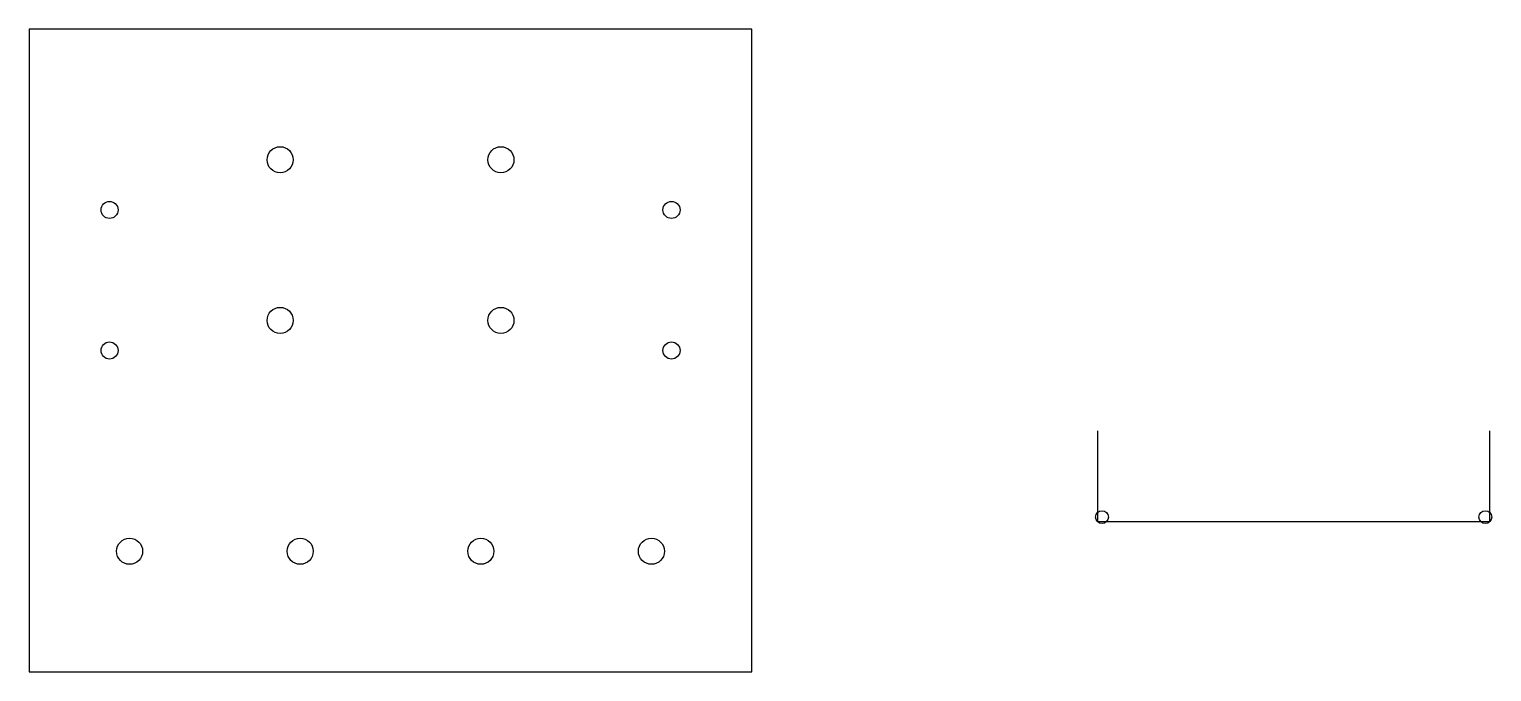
# Model space of a CAD drawing. Header units: metres. Extents: x -180 to 549, y -120 to 200.
import ezdxf

# ---------------------------------------------------------------- set-up
doc = ezdxf.new("R2010")
doc.units = ezdxf.units.M
for name, color, linetype in [('CNC_DOGBONE_RELIEF', 1, 'Continuous'), ('CNC_ETA_SCREW_DRILL', 2, 'Continuous'), ('CNC_M12_BOLT_DRILL', 3, 'Continuous'), ('CNC_MORTISE_POCKET', 6, 'Continuous'), ('CNC_PERIMETER_CUT', 5, 'Continuous')]:
    doc.layers.add(name, color=color, linetype=linetype)

msp = doc.modelspace()

# ---------------------------------------------------------------- linework, layer by layer
at = {"layer": 'CNC_DOGBONE_RELIEF'}
for centre in [(354.5124, -42.9876), (545.4876, -42.9876)]:
    msp.add_circle(centre, 3.2, dxfattribs=at)
at = {"layer": 'CNC_ETA_SCREW_DRILL'}
for centre in [(-140, 110), (140, 110), (-140, 40), (140, 40)]:
    msp.add_circle(centre, 4.25, dxfattribs=at)
at = {"layer": 'CNC_M12_BOLT_DRILL'}
for centre in [(-55, 135), (55, 135), (-55, 55), (55, 55), (-130, -60), (-45, -60), (45, -60), (130, -60)]:
    msp.add_circle(centre, 6.5, dxfattribs=at)
at = {"layer": 'CNC_MORTISE_POCKET'}
msp.add_lwpolyline([(352.25, 0), (352.25, -45.25), (547.75, -45.25), (547.75, 0)], dxfattribs=at)
at = {"layer": 'CNC_PERIMETER_CUT'}
msp.add_lwpolyline([(-180, -120), (180, -120), (180, 200), (-180, 200), (-180, -120)], dxfattribs=at)

doc.saveas('drawing.dxf')
